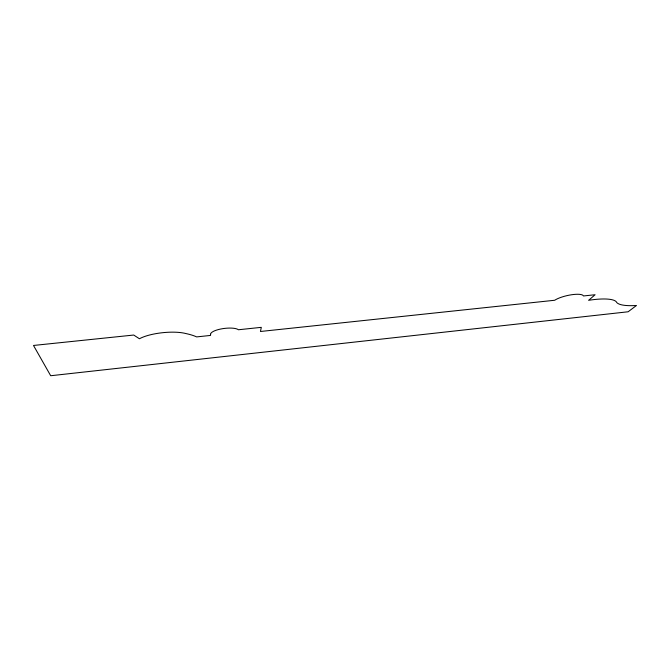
<?xml version="1.0" encoding="UTF-8"?>
<svg xmlns="http://www.w3.org/2000/svg" width="670" height="670" viewBox="0 0 670 670"><rect width="100%" height="100%" fill="white"/><g stroke="black" fill="none" stroke-linecap="round" stroke-linejoin="round"><path stroke-width="1" d="M210.581 334.263L210.531 335.427L196.653 336.901A70.852 19.681 -5.6 0 0 185.657 333.501A28.793 8.283 -6 0 0 139.444 338.76L133.707 335.042L33.5 345.46L50.694 375.736L628.125 311.776L636.5 305.47A47.453 11.532 -14.2 0 1 616.718 302.497A37.218 9.179 -13 0 0 588.595 300.319L595.111 294.733L583.461 295.964A16.013 4.179 -13 0 0 571.535 294.758A16.013 4.179 -13 0 0 554.685 300.26L260.454 331.483L261.3 327.345L238.419 329.757A14.372 4.204 -7.1 0 0 222.549 328.685A14.372 4.204 -7.1 0 0 210.581 334.263"/></g></svg>
